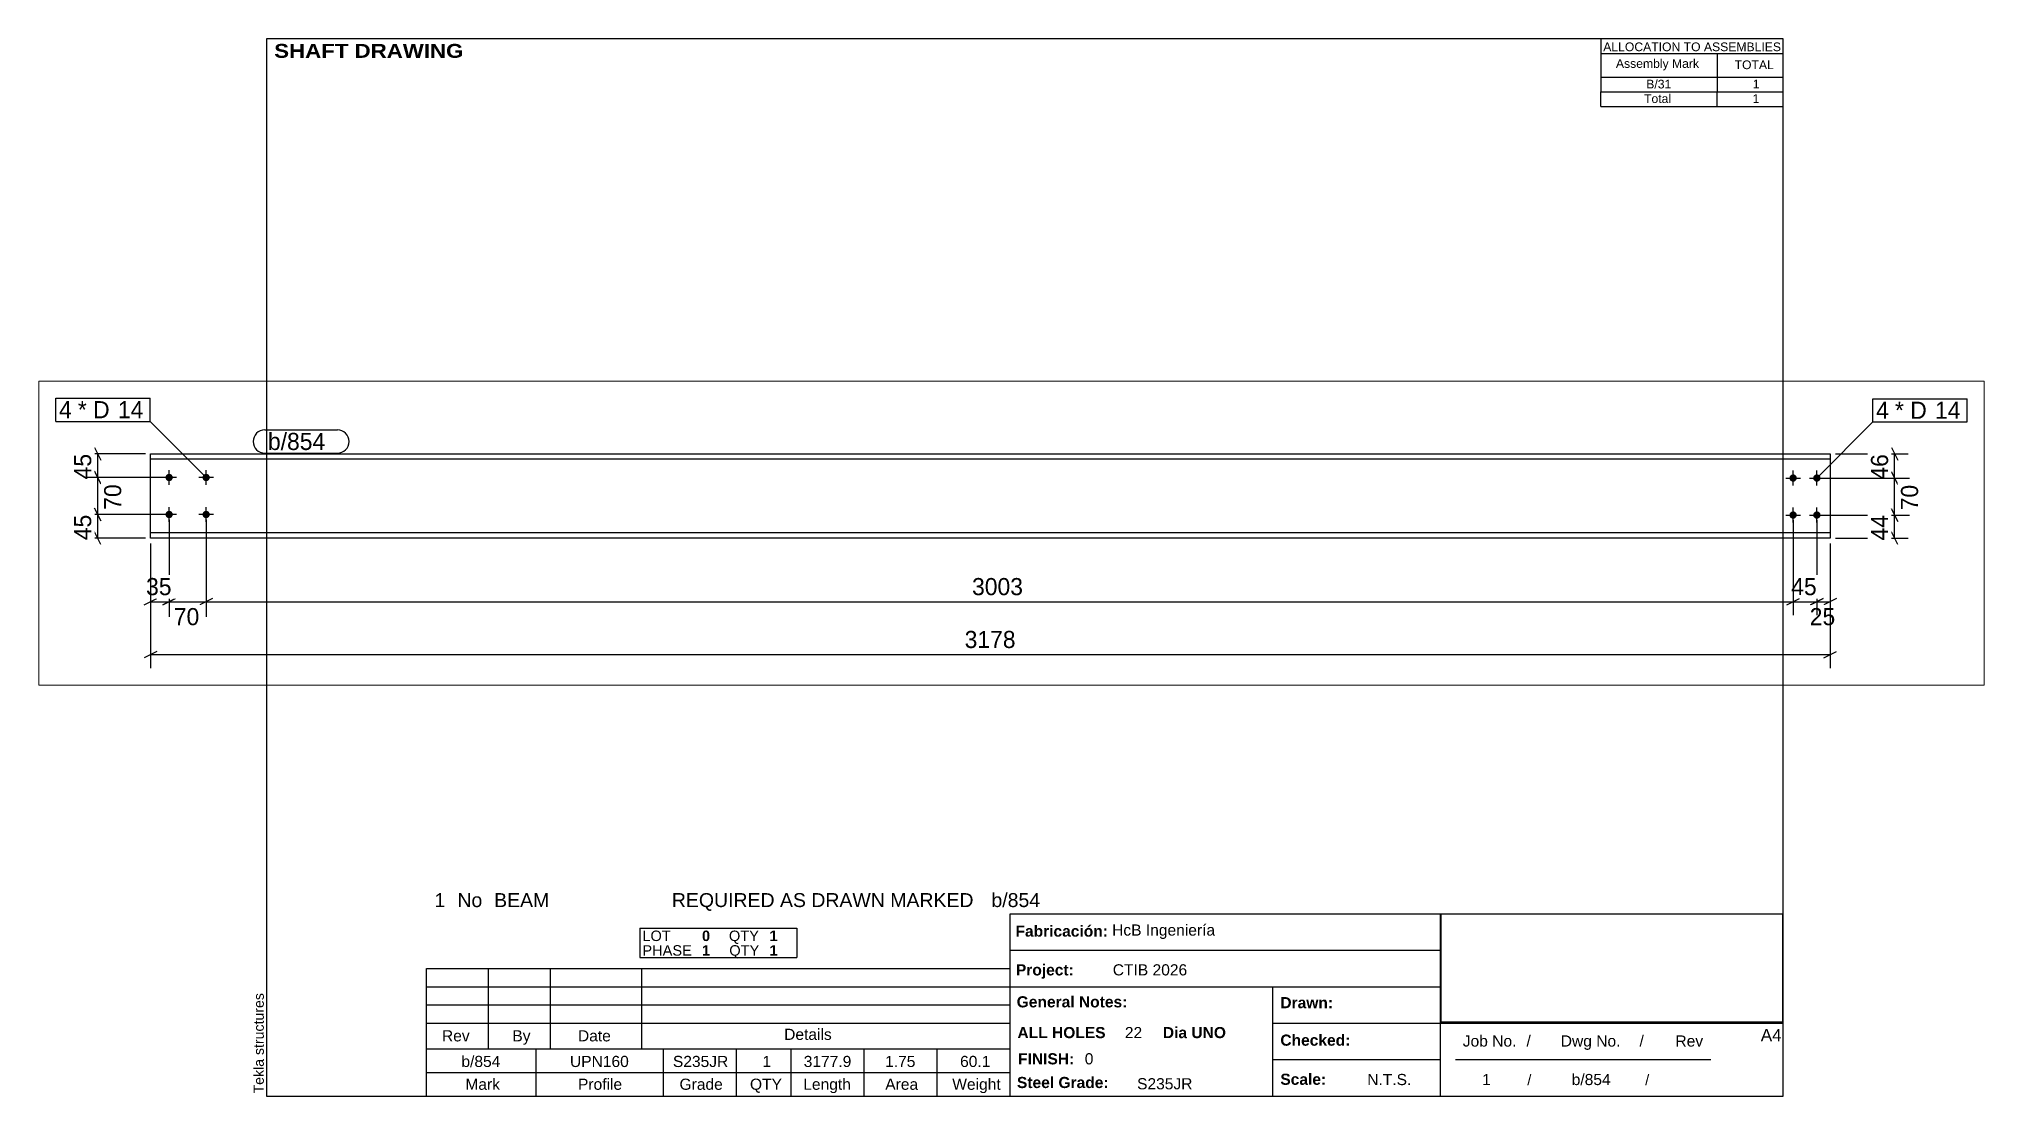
# Paper-space layout 'Layout1' of a CAD drawing. Header units: millimetres. Extents: x -38 to 330, y 5 to 205.
# The model-space entities are those that its viewports show. They can reach past a viewport. Long polylines and large blocks are cut down to what shows.
import ezdxf

# ---------------------------------------------------------------- set-up
doc = ezdxf.new("R2010")
doc.units = ezdxf.units.MM
doc.layers.add('Viewport layer', color=7, linetype='Continuous', plot=False)
doc.styles.add('Arial', font='ARIAL.TTF', dxfattribs={"height": 0.2})
doc.styles.add('Arial Black', font='ARIBLK.TTF', dxfattribs={"height": 0.2})
doc.styles.add('Arial Bold', font='ARIALBD.TTF', dxfattribs={"height": 0.2})
doc.styles.add('Comic Sans MS', font='COMIC.TTF', dxfattribs={"height": 0.2})

msp = doc.modelspace()

# ---------------------------------------------------------------- hatches: boundary and pattern name
at = {"linetype": 'Continuous'}
for points in [[(239.4, 392.6, -1), (253.4, 392.6, -1)], [(309.4, 392.6, -1), (323.4, 392.6, -1)], [(3312.3, 391.6, -1), (3326.3, 391.6, -1)], [(3357.3, 391.6, -1), (3371.3, 391.6, -1)], [(239.4, 322.6, -1), (253.4, 322.6, -1)], [(309.4, 322.6, -1), (323.4, 322.6, -1)], [(3312.3, 321.6, -1), (3326.3, 321.6, -1)], [(3357.3, 321.6, -1), (3371.3, 321.6, -1)]]:
    msp.add_hatch(color=3, dxfattribs=at).paths.add_polyline_path(points)

# ---------------------------------------------------------------- linework, layer by layer
at = {"color": 8, "linetype": 'Continuous'}
for p, q in [((105.4, 449.6), (117.4, 425.6)), ((3505.4, 449.6), (3517.4, 425.6)), ((201.4, 437.6), (83, 437.6)), ((111.4, 392.6), (111.4, 437.6)), ((3399.3, 437.6), (3537, 437.6)), ((3511.4, 391.6), (3511.4, 437.6)), ((236.4, 392.6), (83, 392.6)), ((117.4, 380.6), (105.4, 404.6)), ((3374.3, 391.6), (3537, 391.6)), ((3517.4, 379.6), (3505.4, 403.6)), ((117.4, 310.6), (105.4, 334.6)), ((3517.4, 309.6), (3505.4, 333.6)), ((236.4, 322.6), (85.8, 322.6)), ((246.4, 312.6), (246.4, 129.2)), ((316.4, 312.6), (316.4, 132)), ((316.4, 312.6), (316.4, 129.2)), ((3319.3, 311.6), (3319.3, 132)), ((3364.3, 311.6), (3364.3, 129.2)), ((3374.3, 321.6), (3539.8, 321.6)), ((201.4, 277.6), (83, 277.6)), ((117.4, 265.6), (105.4, 289.6)), ((211.4, 267.6), (211.4, 132)), ((3389.3, 267.6), (3389.3, 129.2)), ((3399.3, 277.6), (3537, 277.6)), ((3517.4, 265.6), (3505.4, 289.6)), ((199.4, 151.6), (223.4, 163.6)), ((234.4, 151.6), (258.4, 163.6)), ((246.4, 157.6), (316.4, 157.6)), ((328.4, 163.6), (304.4, 151.6)), ((328.4, 163.6), (304.4, 151.6)), ((3352.3, 151.6), (3376.3, 163.6)), ((3364.3, 157.6), (3389.3, 157.6)), ((3401.3, 163.6), (3377.3, 151.6)), ((223.4, 63.6), (199.4, 51.6)), ((211.4, 57.6), (3389.3, 57.6)), ((3377.3, 51.6), (3401.3, 63.6))]:
    msp.add_line(p, q, dxfattribs=at)
at = {"color": 7, "linetype": 'Continuous'}
for p, q in [((211.4, 277.6), (211.4, 437.6)), ((211.4, 437.6), (3389.3, 437.6)), ((3389.3, 427.1), (211.4, 427.1)), ((3389.3, 437.6), (3389.3, 277.6)), ((3389.3, 288.1), (211.4, 288.1)), ((3389.3, 277.6), (211.4, 277.6))]:
    msp.add_line(p, q, dxfattribs=at)
at = {"color": 3, "linetype": 'Continuous'}
for p, q in [((246.4, 378.6), (246.4, 406.6)), ((316.4, 378.6), (316.4, 406.6)), ((3319.3, 377.6), (3319.3, 405.6)), ((3364.3, 377.6), (3364.3, 405.6)), ((260.4, 392.6), (232.4, 392.6)), ((330.4, 392.6), (302.4, 392.6)), ((3305.3, 391.6), (3333.3, 391.6)), ((3350.3, 391.6), (3378.3, 391.6)), ((246.4, 308.6), (246.4, 336.6)), ((316.4, 308.6), (316.4, 336.6)), ((3319.3, 307.6), (3319.3, 335.6)), ((3364.3, 307.6), (3364.3, 335.6)), ((260.4, 322.6), (232.4, 322.6)), ((330.4, 322.6), (302.4, 322.6)), ((3305.3, 321.6), (3333.3, 321.6)), ((3350.3, 321.6), (3378.3, 321.6))]:
    msp.add_line(p, q, dxfattribs=at)

# ---------------------------------------------------------------- wipeouts: each hides what was drawn before it
at = {"color": 0}
for points in [[(64.1, 504.7), (64.1, 536.7), (38, 536.7), (38, 504.7)], [(3502.5, 503.7), (3502.5, 535.7), (3476.4, 535.7), (3476.4, 503.7)]]:
    msp.add_wipeout(points, dxfattribs=at)

# ---------------------------------------------------------------- next in the draw order: wipeouts: each hides what was drawn before it
for points in [[(64.1, 504.7), (64.1, 536.7), (38, 536.7), (38, 504.7)], [(3502.5, 503.7), (3502.5, 535.7), (3476.4, 535.7), (3476.4, 503.7)], [(105.4, 447.6), (60.6, 447.6), (60.6, 382.6), (105.4, 382.6)], [(558.8, 444.6), (558.8, 476.6), (433.4, 476.6), (433.4, 444.6)], [(3505.4, 447.1), (3460.6, 447.1), (3460.6, 382.1), (3505.4, 382.1)], [(3409.3, 106.8), (3409.3, 151.6), (3344.4, 151.6), (3344.4, 106.8)], [(1855.5, 63.6), (1855.5, 108.4), (1745.3, 108.4), (1745.3, 63.6)]]:
    msp.add_wipeout(points, dxfattribs=at)

# ---------------------------------------------------------------- next in the draw order: linework, layer by layer
at = {"color": 7, "linetype": 'Continuous'}
for p, q in [((32, 498.7), (32, 542.7)), ((3470.4, 497.7), (3470.4, 541.7)), ((3364.3, 391.6), (3470.4, 497.7))]:
    msp.add_line(p, q, dxfattribs=at)
at = {"color": 8, "linetype": 'Continuous'}
for p, q in [((236.4, 392.6), (85.8, 392.6)), ((105.4, 404.6), (117.4, 380.6)), ((111.4, 322.6), (111.4, 392.6)), ((3374.3, 391.6), (3539.8, 391.6)), ((3505.4, 403.6), (3517.4, 379.6)), ((3511.4, 321.6), (3511.4, 391.6)), ((3364.3, 311.6), (3364.3, 132)), ((3307.3, 151.6), (3331.3, 163.6)), ((3319.3, 157.6), (3364.3, 157.6)), ((3376.3, 163.6), (3352.3, 151.6))]:
    msp.add_line(p, q, dxfattribs=at)

# ---------------------------------------------------------------- next in the draw order: texts
at = {"color": 3, "style": 'Comic Sans MS'}
for s, p in [('45', (99, 389)), ('46', (3499, 388.5))]:
    msp.add_text(s, height=32.38, rotation=90.0002, dxfattribs=at).set_placement(p)
for s, p in [('25', (3350.8, 113.2)), ('3178', (1751.7, 70))]:
    msp.add_text(s, height=32.38, dxfattribs=at).set_placement(p)

# ---------------------------------------------------------------- next in the draw order: wipeouts: each hides what was drawn before it
at = {"color": 0}
for points in [[(139.9, 504.7), (139.9, 536.7), (73.7, 536.7), (73.7, 504.7)], [(3578.2, 503.7), (3578.2, 535.7), (3512.1, 535.7), (3512.1, 503.7)], [(558.8, 444.6), (558.8, 476.6), (433.4, 476.6), (433.4, 444.6)]]:
    msp.add_wipeout(points, dxfattribs=at)

# ---------------------------------------------------------------- next in the draw order: linework, layer by layer
at = {"color": 7, "linetype": 'Continuous'}
for p, q in [((427.4, 482.6), (564.8, 482.6)), ((427.4, 438.6), (564.8, 438.6))]:
    msp.add_line(p, q, dxfattribs=at)
for centre, start, end in [((427.4, 460.6), 90, 270), ((564.8, 460.6), 270, 90)]:
    msp.add_arc(centre, 22, start, end, dxfattribs=at)

# ---------------------------------------------------------------- next in the draw order: texts
at = {"color": 3, "style": 'Comic Sans MS'}
msp.add_text('b/854', height=32.38, dxfattribs=at).set_placement((433.4, 444.6))

# ---------------------------------------------------------------- next in the draw order: wipeouts: each hides what was drawn before it
at = {"color": 0}
for points in [[(139.9, 504.7), (139.9, 536.7), (73.7, 536.7), (73.7, 504.7)], [(3578.2, 503.7), (3578.2, 535.7), (3512.1, 535.7), (3512.1, 503.7)], [(162.2, 390.1), (117.4, 390.1), (117.4, 325.1), (162.2, 325.1)], [(3562.2, 389.1), (3517.4, 389.1), (3517.4, 324.1), (3562.2, 324.1)], [(3374.3, 163.6), (3374.3, 208.4), (3309.4, 208.4), (3309.4, 163.6)]]:
    msp.add_wipeout(points, dxfattribs=at)

# ---------------------------------------------------------------- next in the draw order: linework, layer by layer
at = {"color": 8, "linetype": 'Continuous'}
for p, q in [((105.4, 334.6), (117.4, 310.6)), ((3505.4, 333.6), (3517.4, 309.6)), ((236.4, 322.6), (83, 322.6)), ((111.4, 277.6), (111.4, 322.6)), ((3319.3, 311.6), (3319.3, 132)), ((3374.3, 321.6), (3537, 321.6)), ((3511.4, 277.6), (3511.4, 321.6)), ((3389.3, 267.6), (3389.3, 32)), ((316.4, 157.6), (3319.3, 157.6)), ((3307.3, 151.6), (3331.3, 163.6))]:
    msp.add_line(p, q, dxfattribs=at)

# ---------------------------------------------------------------- next in the draw order: texts
at = {"color": 3, "style": 'Comic Sans MS'}
for s, height, p in [('4', 32.4, (38, 504.7)), ('4', 32.4, (3476.4, 503.7)), ('45', 32.38, (3315.8, 170))]:
    msp.add_text(s, height=height, dxfattribs=at).set_placement(p)
for p in [(155.8, 331.5), (3555.8, 330.5)]:
    msp.add_text('70', height=32.38, rotation=90.0002, dxfattribs=at).set_placement(p)

# ---------------------------------------------------------------- next in the draw order: wipeouts: each hides what was drawn before it
at = {"color": 0}
for points in [[(194.7, 504.7), (194.7, 536.7), (149.5, 536.7), (149.5, 504.7)], [(3633.1, 503.7), (3633.1, 535.7), (3587.8, 535.7), (3587.8, 503.7)]]:
    msp.add_wipeout(points, dxfattribs=at)

# ---------------------------------------------------------------- next in the draw order: wipeouts: each hides what was drawn before it
for points in [[(194.7, 504.7), (194.7, 536.7), (149.5, 536.7), (149.5, 504.7)], [(3633.1, 503.7), (3633.1, 535.7), (3587.8, 535.7), (3587.8, 503.7)], [(105.4, 332.6), (60.6, 332.6), (60.6, 267.6), (105.4, 267.6)], [(3505.4, 332.1), (3460.6, 332.1), (3460.6, 267.1), (3505.4, 267.1)], [(1876.4, 163.6), (1876.4, 208.4), (1759.3, 208.4), (1759.3, 163.6)], [(313.9, 106.8), (313.9, 151.6), (248.9, 151.6), (248.9, 106.8)]]:
    msp.add_wipeout(points, dxfattribs=at)

# ---------------------------------------------------------------- next in the draw order: linework, layer by layer
at = {"color": 7, "linetype": 'Continuous'}
for p, q in [((32, 542.7), (210.3, 542.7)), ((210.3, 498.7), (210.3, 542.7)), ((3470.4, 541.7), (3648.7, 541.7)), ((3648.7, 497.7), (3648.7, 541.7)), ((32, 498.7), (210.3, 498.7)), ((316.4, 392.6), (210.3, 498.7)), ((3470.4, 497.7), (3648.7, 497.7))]:
    msp.add_line(p, q, dxfattribs=at)
at = {"color": 8, "linetype": 'Continuous'}
for p, q in [((246.4, 312.6), (246.4, 132)), ((211.4, 157.6), (246.4, 157.6)), ((258.4, 163.6), (234.4, 151.6))]:
    msp.add_line(p, q, dxfattribs=at)

# ---------------------------------------------------------------- next in the draw order: texts
at = {"color": 3, "style": 'Comic Sans MS'}
for s, p in [('* D', (73.7, 504.7)), ('14', (149.5, 504.7)), ('* D', (3512.1, 503.7)), ('14', (3587.8, 503.7)), ('3003', (1765.7, 170)), ('70', (255.3, 113.2))]:
    msp.add_text(s, height=32.38, dxfattribs=at).set_placement(p)
for s, p in [('45', (99, 274)), ('44', (3499, 273.5))]:
    msp.add_text(s, height=32.38, rotation=90.0002, dxfattribs=at).set_placement(p)

# ---------------------------------------------------------------- next in the draw order: wipeouts: each hides what was drawn before it
at = {"color": 0}
msp.add_wipeout([(261.4, 163.6), (261.4, 208.4), (196.4, 208.4), (196.4, 163.6)], dxfattribs=at)

# ---------------------------------------------------------------- next in the draw order: linework, layer by layer
at = {"color": 8, "linetype": 'Continuous'}
msp.add_line((211.4, 267.6), (211.4, 32), dxfattribs=at)

# ---------------------------------------------------------------- next in the draw order: texts
at = {"color": 3, "style": 'Comic Sans MS'}
msp.add_text('35', height=32.38, dxfattribs=at).set_placement((202.8, 170))

psp = doc.layouts.get("Layout1")

# ---------------------------------------------------------------- linework, layer by layer
at = {"color": 5, "linetype": 'Continuous'}
for p, q in [((292, 205), (5, 205)), ((5, 205), (5, 5)), ((292, 5), (292, 205)), ((5, 5), (292, 5))]:
    psp.add_line(p, q, dxfattribs=at)
at = {"color": 7, "linetype": 'Continuous'}
for p, q in [((257.51, 205), (257.51, 197.75)), ((257.57, 202.24), (292, 202.24)), ((279.49, 202.24), (279.49, 197.75)), ((257.51, 197.75), (257.51, 195)), ((257.57, 197.75), (292, 197.75)), ((279.49, 197.75), (279.49, 195)), ((257.51, 192.23), (257.51, 194.99)), ((257.51, 192.23), (292, 192.23)), ((257.54, 194.99), (292, 194.99)), ((279.49, 192.23), (279.49, 194.99)), ((145.72, 5), (145.72, 39.5)), ((145.75, 39.5), (292, 39.5)), ((227.14, 5), (227.14, 39.5)), ((75.68, 36.74), (105.35, 36.74)), ((75.68, 36.74), (75.68, 33.98)), ((75.68, 33.98), (75.68, 31.22)), ((105.35, 36.74), (105.35, 33.98)), ((105.35, 33.98), (105.35, 31.22)), ((75.68, 31.22), (105.35, 31.22)), ((145.72, 32.6), (227.14, 32.6)), ((35.31, 13.97), (35.31, 29.15)), ((35.31, 29.15), (145.71, 29.15)), ((47.04, 13.97), (47.04, 29.15)), ((58.77, 13.97), (58.77, 29.15)), ((76.02, 13.97), (76.02, 29.15)), ((145.71, 13.97), (145.71, 29.15)), ((35.31, 25.7), (145.71, 25.7)), ((35.31, 22.25), (145.71, 22.25)), ((145.72, 25.7), (227.14, 25.7)), ((195.4, 5), (195.4, 25.7)), ((35.31, 18.8), (145.71, 18.8)), ((195.4, 18.8), (292, 18.8)), ((35.31, 13.96), (145.71, 13.97)), ((35.31, 9.49), (35.31, 13.96)), ((56.01, 9.49), (56.01, 13.97)), ((80.16, 9.49), (80.16, 13.97)), ((93.96, 9.49), (93.96, 13.97)), ((104.31, 9.49), (104.31, 13.97)), ((118.11, 9.49), (118.11, 13.97)), ((131.91, 9.49), (131.91, 13.97)), ((195.4, 11.9), (227.14, 11.9)), ((229.99, 11.92), (278.29, 11.92)), ((35.31, 9.48), (145.72, 9.49)), ((35.31, 5), (35.31, 9.48)), ((56.01, 5), (56.01, 9.48)), ((80.16, 5), (80.16, 9.48)), ((93.96, 5), (93.96, 9.48)), ((104.31, 5), (104.31, 9.48)), ((118.11, 5), (118.11, 9.48)), ((131.91, 5), (131.91, 9.48))]:
    psp.add_line(p, q, dxfattribs=at)
at = {"color": 2, "linetype": 'Continuous'}
for p, q in [((227.28, 39.46), (291.86, 39.46)), ((227.29, 19.02), (227.29, 39.46)), ((291.96, 19.03), (291.96, 39.47)), ((227.28, 19.03), (291.86, 19.03))]:
    psp.add_line(p, q, dxfattribs=at)

# ---------------------------------------------------------------- texts
at = {"color": 7}
for s, height, style, p in [(' SHAFT DRAWING', 2.6342, 'Arial Black', (5.3, 201.42)), ('ALLOCATION TO ASSEMBLIES', 1.6475, 'Arial', (257.95, 202.68)), ('Assembly Mark', 1.6475, 'Arial', (260.35, 199.52)), ('TOTAL', 1.648, 'Arial', (282.81, 199.28)), ('1', 2.64, 'Arial', (36.8, 40.76)), ('No', 2.636, 'Arial', (41.13, 40.76)), ('BEAM', 2.636, 'Arial', (48.08, 40.76)), ('REQUIRED AS DRAWN MARKED', 2.636, 'Arial', (81.71, 40.76)), ('b/854', 2.636, 'Arial', (142.18, 40.76)), ('b/854', 2.109, 'Arial', (41.89, 10.5)), ('UPN160', 2.109, 'Arial', (62.43, 10.5)), ('S235JR', 2.109, 'Arial', (81.91, 10.5)), ('1', 2.11, 'Arial', (98.86, 10.5)), ('3177.9', 2.109, 'Arial', (106.66, 10.5)), ('1.75', 2.109, 'Arial', (122.06, 10.5)), ('60.1', 2.109, 'Arial', (136.25, 10.5)), ('FINISH:', 2.107, 'Arial Bold', (147.22, 11)), ('0', 2.11, 'Arial', (159.84, 11))]:
    psp.add_text(s, height=height, dxfattribs=dict(at, style=style)).set_placement(p)
at = {"color": 7, "linetype": 'Continuous'}
for s, height, style, p in [('B/31', 1.648, 'Arial', (266.09, 195.63)), ('1', 1.65, 'Arial', (286.23, 195.63)), ('Total', 1.648, 'Arial', (265.67, 192.88)), ('1', 1.65, 'Arial', (286.21, 192.88)), ('Fabricación:', 2.1074, 'Arial Bold', (146.73, 35.16)), ('HcB Ingeniería', 2.1088, 'Arial', (165.02, 35.36)), ('LOT', 1.977, 'Arial', (76.13, 34.33)), ('PHASE', 1.977, 'Arial', (76.13, 31.57)), ('0', 1.98, 'Arial Bold', (87.41, 34.33)), ('1', 1.98, 'Arial Bold', (87.41, 31.57)), ('QTY', 1.977, 'Arial', (92.51, 34.33)), ('QTY', 1.977, 'Arial', (92.58, 31.57)), ('1', 1.98, 'Arial Bold', (100.18, 34.33)), ('1', 1.98, 'Arial Bold', (100.18, 31.57)), ('Project:', 2.107, 'Arial Bold', (146.81, 27.83)), ('CTIB 2026', 2.109, 'Arial', (165.14, 27.83)), ('General Notes:', 2.1074, 'Arial Bold', (146.96, 21.78)), ('Drawn:', 2.107, 'Arial Bold', (196.85, 21.62)), ('Rev', 2.109, 'Arial', (38.21, 15.35)), ('By', 2.109, 'Arial', (51.53, 15.35)), ('Date', 2.109, 'Arial', (63.94, 15.35)), ('Details', 2.109, 'Arial', (102.96, 15.63)), ('ALL HOLES', 2.107, 'Arial Bold', (147.1, 15.96)), ('22', 2.109, 'Arial', (167.43, 15.96)), ('Dia UNO', 2.107, 'Arial Bold', (174.62, 15.96)), ('Checked:', 2.107, 'Arial Bold', (196.85, 14.53)), ('Job No.', 2.109, 'Arial', (231.37, 14.37)), ('/', 2.11, 'Arial', (243.42, 14.37)), ('Dwg No.', 2.109, 'Arial', (249.91, 14.37)), ('/', 2.11, 'Arial', (264.81, 14.37)), ('Rev', 2.109, 'Arial', (271.61, 14.37)), ('A4', 2.307, 'Arial', (287.76, 15.38)), ('Mark', 2.109, 'Arial', (42.64, 6.19)), ('Profile', 2.109, 'Arial', (63.95, 6.19)), ('Grade', 2.109, 'Arial', (83.16, 6.19)), ('QTY', 2.109, 'Arial', (96.49, 6.19)), ('Length', 2.109, 'Arial', (106.58, 6.19)), ('Area', 2.109, 'Arial', (122.09, 6.19)), ('Weight', 2.109, 'Arial', (134.77, 6.19)), ('Steel Grade:', 2.1074, 'Arial Bold', (147.01, 6.52)), ('S235JR', 2.109, 'Arial', (169.74, 6.28)), ('Scale:', 2.107, 'Arial Bold', (196.85, 7.13)), ('N.T.S.', 2.109, 'Arial', (213.29, 7.08)), ('1', 2.11, 'Arial', (235.04, 7.08)), ('/', 1.98, 'Arial', (243.58, 7.08)), ('b/854', 2.109, 'Arial', (251.98, 7.08)), ('/', 1.98, 'Arial', (265.88, 7.08))]:
    psp.add_text(s, height=height, dxfattribs=dict(at, style=style)).set_placement(p)
at = {"color": 174, "linetype": 'Continuous', "style": 'Arial'}
psp.add_text('Tekla structures', height=1.9102, rotation=90, dxfattribs=at).set_placement((4.5, 5.5))

# ---------------------------------------------------------------- viewports
at = {"layer": 'Viewport layer', "view_target_point": (1840.36, 287.33)}
psp.add_viewport(center=(145.98, 111.5), size=(368.07, 57.4665), view_center_point=(0, 0), view_height=574.665, dxfattribs=at)

doc.saveas('drawing.dxf')
